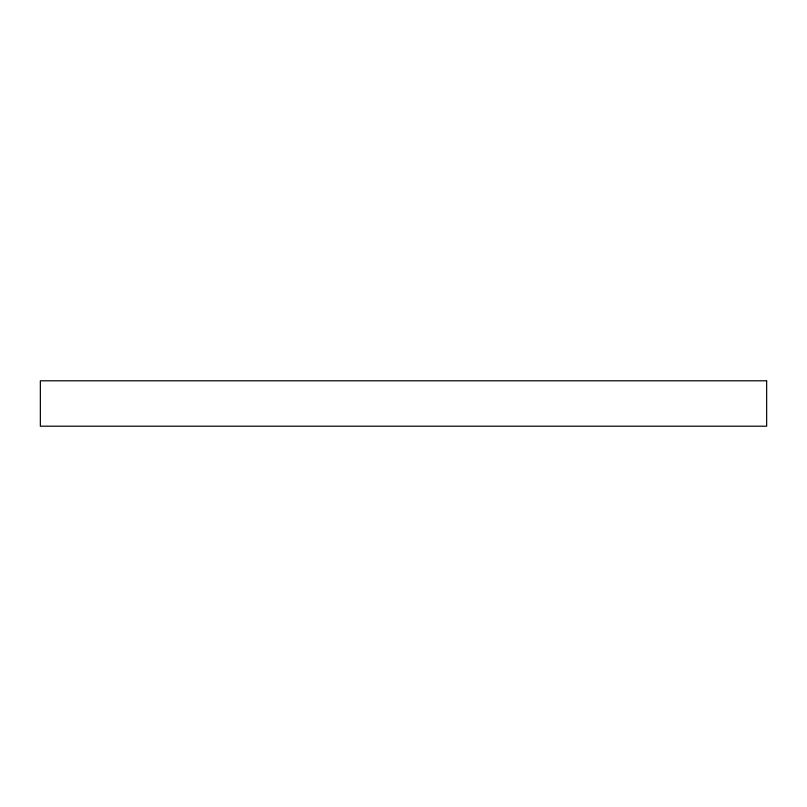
<?xml version="1.0" encoding="UTF-8"?>
<svg xmlns="http://www.w3.org/2000/svg" width="807" height="807" viewBox="0 0 807 807"><rect width="100%" height="100%" fill="white"/><g stroke="black" fill="none" stroke-linecap="round" stroke-linejoin="round"><path stroke-width="1.21" d="M766.65 380.803L40.35 380.803L40.35 426.197L766.65 426.197L766.65 380.803"/></g></svg>
